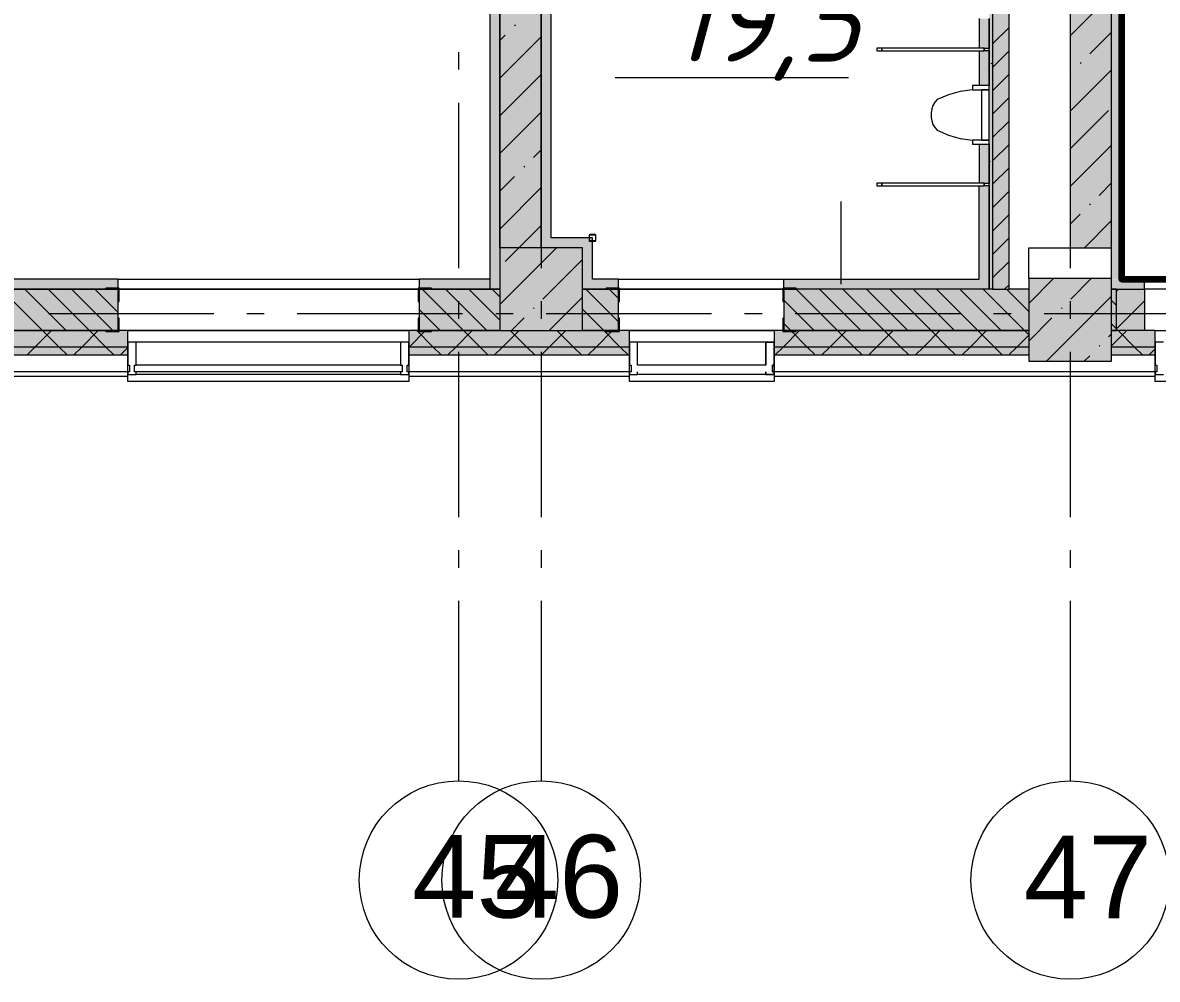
# Model space of a CAD drawing. Header units: millimetres. Extents: x -537608 to 253996, y -217170 to 186033.
# Drawn here: x -254162 to -247299, y 144598 to 150382 of the extents above; entities that cross this region are included whole.
import ezdxf

# ---------------------------------------------------------------- set-up
doc = ezdxf.new("R2010")
doc.units = ezdxf.units.MM
doc.layers.add('16) Лак 1.6м', color=160, linetype='Continuous', lineweight=90)
doc.layers.add('PDF _Геометрия', color=7, linetype='Continuous')
doc.layers.add('PDF _Текст', color=7, linetype='Continuous')
doc.layers.add('PDF _Сплошная заливка', color=7, linetype='Continuous', true_color=0xffffff)
doc.styles.add('PDF ArialMT', font='arial.ttf')
doc.styles.add('PDF ISOCPEUR Italic', font='isocpeui.ttf')

msp = doc.modelspace()

# ---------------------------------------------------------------- hatches: boundary and pattern name
at = {"layer": 'PDF _Сплошная заливка', "transparency": 33554559}
h = msp.add_hatch(color=256, dxfattribs=at)
h.paths.add_polyline_path([(-248316.191, 148771.257), (-248296.19, 148771.257), (-248296.19, 151253.903), (-248316.191, 151253.903), (-248316.191, 149213.056)], flags=0)
h.paths.add_polyline_path([(-248316.191, 151269.9016), (-248296.19, 151269.9016), (-248296.19, 152163.9005), (-248316.191, 152163.9005), (-248316.191, 151336.9037)], flags=0)
h.paths.add_polyline_path([(-248316.191, 152179.9013), (-248296.19, 152179.9013), (-248296.19, 153079.9005), (-248316.191, 153079.9005), (-248316.191, 152398.8265)], flags=0)
h.paths.add_polyline_path([(-248296.19, 153179.9008), (-248296.19, 156271.2536), (-248316.191, 156271.2536), (-248316.191, 153179.9008), (-248302.5757, 153179.9008)], flags=0)
for points in [[(-248296.19, 148771.257), (-248196.1896, 148771.257), (-248196.1896, 156271.2536), (-248296.19, 156271.2536), (-248296.19, 149213.056)], [(-251266.3315, 149021.2558), (-251026.191, 149021.2558), (-251026.191, 156021.2547), (-251276.1877, 156021.2547), (-251276.1877, 149021.2558)]]:
    msp.add_hatch(color=256, dxfattribs=at).paths.add_polyline_path(points)
at = {"layer": 'PDF _Сплошная заливка', "true_color": 0x56bc34, "transparency": 33554559}
msp.add_hatch(color=85, dxfattribs=at).paths.add_polyline_path([(-247576.1907, 148831.2555), (-247516.1879, 148834.9026), (-247516.1879, 156271.2536), (-247576.1907, 156271.2536), (-247576.1907, 148834.9026)])
at = {"layer": 'PDF _Сплошная заливка', "true_color": 0xfca910, "transparency": 33554559}
msp.add_hatch(color=40, dxfattribs=at).paths.add_polyline_path([(-251336.1905, 148771.257), (-251276.1877, 148771.257), (-251276.1877, 155901.2535), (-251336.1905, 155901.2535), (-251336.1905, 148831.2555)])
at = {"layer": 'PDF _Сплошная заливка', "true_color": 0x2254ff, "transparency": 33554559}
for points in [[(-251026.191, 149081.2565), (-250966.1882, 149081.2565), (-250966.1882, 155111.2551), (-251026.191, 155111.2551), (-251026.191, 149213.056)], [(-250776.1901, 149021.2558), (-250776.1901, 149081.2565), (-251026.191, 149081.2565), (-251026.191, 149021.2558), (-250807.184, 149021.2558)], [(-250776.1901, 148831.2555), (-250716.1873, 148831.2555), (-250716.1873, 149081.2565), (-250776.1901, 149081.2565), (-250776.1901, 149021.2558)]]:
    msp.add_hatch(color=160, dxfattribs=at).paths.add_polyline_path(points)
h = msp.add_hatch(color=160, dxfattribs=at)
h.paths.add_polyline_path([(-248316.191, 148771.257), (-248316.191, 149397.9021), (-248376.1895, 149395.902), (-248376.1895, 148771.257)], flags=0)
h.paths.add_polyline_path([(-248316.191, 149409.9027), (-248316.191, 149647.1022), (-248376.1895, 149647.1022), (-248376.1895, 149411.9027), (-248346.1902, 149409.9027)], flags=0)
h.paths.add_polyline_path([(-248347.1634, 150003.2179), (-248316.191, 150003.2179), (-248316.191, 150213.9016), (-248376.1895, 150211.9015), (-248376.1895, 150003.2179)], flags=0)
h.paths.add_polyline_path([(-248341.6475, 150225.9022), (-248316.191, 150225.9022), (-248316.191, 150407.1034), (-248376.1895, 150407.1034), (-248376.1895, 150227.9023), (-248346.1902, 150225.9022)], flags=0)
h.paths.add_polyline_path([(-248376.1895, 150763.2169), (-248316.191, 150763.2169), (-248316.191, 153179.9008), (-248376.1895, 153179.9008), (-248376.1895, 151336.9037)], flags=0)
at = {"layer": 'PDF _Сплошная заливка', "true_color": 0xff7d7d, "transparency": 33554559}
h = msp.add_hatch(color=11, dxfattribs=at)
h.paths.add_polyline_path([(-251336.1905, 148771.257), (-251336.1905, 148831.2555), (-251764.7402, 148831.2555), (-251764.7402, 148771.257), (-251642.052, 148771.257)], flags=0)
h.paths.add_polyline_path([(-254146.6604, 148771.257), (-253584.7395, 148771.257), (-253584.7395, 148831.2555), (-254764.7431, 148831.2555), (-254764.7431, 148771.257)], flags=0)
h.paths.add_polyline_path([(-256584.7424, 148771.257), (-256584.7424, 148831.2555), (-256776.1874, 148831.2555), (-256776.1874, 148771.257), (-256651.2687, 148771.257)], flags=0)
at = {"layer": 'PDF _Сплошная заливка', "true_color": 0x2254ff, "transparency": 33554559}
h = msp.add_hatch(color=160, dxfattribs=at)
h.paths.add_polyline_path([(-248376.1895, 148771.257), (-248376.1895, 148831.2555), (-249557.739, 148831.2555), (-249557.739, 148771.257), (-249137.4437, 148771.257)], flags=0)
h.paths.add_polyline_path([(-250776.1901, 148771.257), (-250557.7385, 148771.257), (-250557.7385, 148831.2555), (-250776.1901, 148831.2555)], flags=0)
at = {"layer": 'PDF _Сплошная заливка', "true_color": 0x56bc34, "transparency": 33554559}
h = msp.add_hatch(color=85, dxfattribs=at)
h.paths.add_polyline_path([(-240136.1905, 148771.257), (-240136.1905, 148831.2555), (-246376.1904, 148831.2555), (-246376.1904, 148771.257), (-240788.7529, 148771.257)], flags=0)
h.paths.add_polyline_path([(-247546.1914, 148771.257), (-247376.1899, 148771.257), (-247376.1899, 148831.2555), (-247576.1907, 148831.2555), (-247576.1907, 148771.257)], flags=0)
at = {"layer": 'PDF _Сплошная заливка', "transparency": 33554559}
h = msp.add_hatch(color=256, dxfattribs=at)
h.paths.add_polyline_path([(-248076.1883, 148521.2561), (-248076.1883, 148771.257), (-249557.739, 148771.257), (-249557.739, 148521.2561), (-248302.5757, 148521.2561)], flags=0)
h.paths.add_polyline_path([(-247546.1914, 148521.2561), (-247546.1914, 148771.257), (-247576.1907, 148771.257), (-247576.1907, 148521.2561)], flags=0)
h.paths.add_polyline_path([(-251642.052, 148521.2561), (-251276.1877, 148521.2561), (-251276.1877, 148771.257), (-251764.7402, 148771.257), (-251764.7402, 148521.2561)], flags=0)
h.paths.add_polyline_path([(-250776.1901, 148521.2561), (-250557.7385, 148521.2561), (-250557.7385, 148771.257), (-250776.1901, 148771.257)], flags=0)
h.paths.add_polyline_path([(-254146.6604, 148521.2561), (-253584.7395, 148521.2561), (-253584.7395, 148771.257), (-254764.7431, 148771.257), (-254764.7431, 148521.2561)], flags=0)
h.paths.add_polyline_path([(-256584.7424, 148521.2561), (-256584.7424, 148771.257), (-256776.1874, 148771.257), (-256776.1874, 148521.2561), (-256651.2687, 148521.2561)], flags=0)
h.paths.add_polyline_path([(-257276.1893, 148521.2561), (-257276.1893, 148771.257), (-257764.7418, 148771.257), (-257764.7418, 148521.2561), (-257486.1367, 148521.2561)], flags=0)
h.paths.add_polyline_path([(-259776.186, 148521.2561), (-259584.7411, 148521.2561), (-259584.7411, 148771.257), (-259776.186, 148771.257)], flags=0)
h.paths.add_polyline_path([(-260764.7404, 148521.2561), (-260276.1879, 148521.2561), (-260276.1879, 148771.257), (-260764.7404, 148771.257)], flags=0)
h.paths.add_polyline_path([(-262584.7397, 148521.2561), (-262584.7397, 148771.257), (-263764.739, 148771.257), (-263764.739, 148521.2561), (-263330.2213, 148521.2561)], flags=0)
h.paths.add_polyline_path([(-266764.7377, 148521.2561), (-266276.1851, 148521.2561), (-266276.1851, 148771.257), (-266764.7377, 148771.257)], flags=0)
h.paths.add_polyline_path([(-265584.7383, 148521.2561), (-265584.7383, 148771.257), (-265776.1875, 148771.257), (-265776.1875, 148521.2561)], flags=0)
h.paths.add_polyline_path([(-268584.7369, 148521.2561), (-268584.7369, 148771.257), (-268776.1862, 148771.257), (-268776.1862, 148521.2561)], flags=0)
h.paths.add_polyline_path([(-269326.184, 148521.2561), (-269276.1838, 148521.2561), (-269276.1838, 148771.257), (-269326.184, 148771.257)], flags=0)
h.paths.add_polyline_path([(-269826.1859, 148521.2561), (-269826.1859, 148771.257), (-270064.7374, 148771.257), (-270064.7374, 148521.2561), (-270009.1741, 148521.2561)], flags=0)
h.paths.add_polyline_path([(-272513.7824, 148521.2561), (-271884.7367, 148521.2561), (-271884.7367, 148771.257), (-273064.7361, 148771.257), (-273064.7361, 148521.2561)], flags=0)
h.paths.add_polyline_path([(-274884.7353, 148521.2561), (-274884.7353, 148771.257), (-275326.1855, 148771.257), (-275326.1855, 148521.2561), (-275018.3907, 148521.2561)], flags=0)
h.paths.add_polyline_path([(-275826.1832, 148521.2561), (-275826.1832, 148771.257), (-276064.739, 148771.257), (-276064.739, 148521.2561), (-275853.2587, 148521.2561)], flags=0)
h.paths.add_polyline_path([(-277884.7383, 148521.2561), (-277884.7383, 148771.257), (-278326.1798, 148771.257), (-278326.1798, 148521.2561)], flags=0)
h.paths.add_polyline_path([(-280884.7326, 148521.2561), (-280884.7326, 148771.257), (-282064.732, 148771.257), (-282064.732, 148521.2561), (-281697.3434, 148521.2561)], flags=0)
h.paths.add_polyline_path([(-279064.7376, 148521.2561), (-278826.1818, 148521.2561), (-278826.1818, 148771.257), (-279064.7376, 148771.257)], flags=0)
h.paths.add_polyline_path([(-283884.7355, 148521.2561), (-283884.7355, 148771.257), (-284326.1857, 148771.257), (-284326.1857, 148521.2561), (-284201.9517, 148521.2561)], flags=0)
h.paths.add_polyline_path([(-285036.824, 148521.2561), (-284826.179, 148521.2561), (-284826.179, 148771.257), (-285064.7349, 148771.257), (-285064.7349, 148521.2561)], flags=0)
h.paths.add_polyline_path([(-286884.7385, 148521.2561), (-286884.7385, 148771.257), (-287326.18, 148771.257), (-287326.18, 148521.2561)], flags=0)
h.paths.add_polyline_path([(-288064.7378, 148521.2561), (-287826.1819, 148521.2561), (-287826.1819, 148771.257), (-288064.7378, 148771.257)], flags=0)
h.paths.add_polyline_path([(-290880.9044, 148521.2561), (-289884.7328, 148521.2561), (-289884.7328, 148771.257), (-291064.7321, 148771.257), (-291064.7321, 148521.2561)], flags=0)
h.paths.add_polyline_path([(-293326.1773, 148521.2561), (-292884.7357, 148521.2561), (-292884.7357, 148771.257), (-293326.1773, 148771.257)], flags=0)
h.paths.add_polyline_path([(-293826.1792, 148521.2561), (-293826.1792, 148771.257), (-294064.7351, 148771.257), (-294064.7351, 148521.2561)], flags=0)
h.paths.add_polyline_path([(-296826.1821, 148521.2561), (-296826.1821, 148771.257), (-297063.6787, 148771.257), (-297063.6787, 148521.2561)], flags=0)
h.paths.add_polyline_path([(-295884.7301, 148521.2561), (-295884.7301, 148771.257), (-296326.1802, 148771.257), (-296326.1802, 148521.2561), (-295890.121, 148521.2561)], flags=0)
h.paths.add_polyline_path([(-298063.6826, 148521.2561), (-298063.6826, 148771.257), (-300976.1809, 148771.257), (-300976.1809, 148521.2561), (-298394.7294, 148521.2561)], flags=0)
h = msp.add_hatch(color=256, dxfattribs=at)
h.paths.add_polyline_path([(-240076.192, 148521.2561), (-240076.192, 148771.257), (-246376.1904, 148771.257), (-246376.1904, 148521.2561), (-240788.7529, 148521.2561)], flags=0)
h.paths.add_polyline_path([(-247376.1899, 148521.2561), (-247376.1899, 148771.257), (-247546.1914, 148771.257), (-247546.1914, 148521.2561), (-247467.7076, 148521.2561)], flags=0)
h = msp.add_hatch(color=256, dxfattribs=at)
h.paths.add_polyline_path([(-245797.9674, 148421.2557), (-240126.19, 148421.2557), (-240126.19, 148521.2561), (-246436.1889, 148521.2561), (-246436.1889, 148421.2557)], flags=0)
h.paths.add_polyline_path([(-247576.1907, 148421.2557), (-247311.1879, 148421.2557), (-247311.1879, 148521.2561), (-247576.1907, 148521.2561), (-247576.1907, 148509.7679)], flags=0)
h.paths.add_polyline_path([(-250492.7409, 148421.2557), (-250492.7409, 148521.2561), (-251826.1898, 148521.2561), (-251826.1898, 148421.2557), (-250807.184, 148421.2557)], flags=0)
h.paths.add_polyline_path([(-248076.1883, 148421.2557), (-248076.1883, 148521.2561), (-249617.7375, 148521.2561), (-249617.7375, 148421.2557), (-248302.5757, 148421.2557)], flags=0)
h.paths.add_polyline_path([(-253526.1878, 148421.2557), (-253526.1878, 148521.2561), (-254826.1885, 148521.2561), (-254826.1885, 148421.2557), (-254146.6604, 148421.2557)], flags=0)
h.paths.add_polyline_path([(-256651.2687, 148421.2557), (-256526.1864, 148421.2557), (-256526.1864, 148521.2561), (-257826.1871, 148521.2561), (-257826.1871, 148421.2557), (-257486.1367, 148421.2557)], flags=0)
h.paths.add_polyline_path([(-260825.613, 148421.2557), (-259526.1893, 148421.2557), (-259526.1893, 148521.2561), (-260826.1857, 148521.2561), (-260826.1857, 148421.2557)], flags=0)
h.paths.add_polyline_path([(-262526.188, 148421.2557), (-262526.188, 148521.2561), (-263826.1887, 148521.2561), (-263826.1887, 148421.2557), (-263330.2213, 148421.2557)], flags=0)
h.paths.add_polyline_path([(-266669.6977, 148421.2557), (-265526.1866, 148421.2557), (-265526.1866, 148521.2561), (-266826.1873, 148521.2561), (-266826.1873, 148421.2557)], flags=0)
h.paths.add_polyline_path([(-269174.306, 148421.2557), (-268526.1852, 148421.2557), (-268526.1852, 148521.2561), (-270126.187, 148521.2561), (-270126.187, 148421.2557), (-270009.1741, 148421.2557)], flags=0)
h.paths.add_polyline_path([(-271826.185, 148421.2557), (-271826.185, 148521.2561), (-273126.1857, 148521.2561), (-273126.1857, 148421.2557), (-272513.7824, 148421.2557)], flags=0)
h.paths.add_polyline_path([(-274826.1836, 148421.2557), (-274826.1836, 148521.2561), (-276126.1843, 148521.2561), (-276126.1843, 148421.2557), (-275018.3907, 148421.2557)], flags=0)
h.paths.add_polyline_path([(-277826.1866, 148421.2557), (-277826.1866, 148521.2561), (-279126.1829, 148521.2561), (-279126.1829, 148421.2557), (-278357.8713, 148421.2557)], flags=0)
h.paths.add_polyline_path([(-283826.1838, 148421.2557), (-283826.1838, 148521.2561), (-285126.1802, 148521.2561), (-285126.1802, 148421.2557), (-284201.9517, 148421.2557)], flags=0)
h.paths.add_polyline_path([(-280826.1809, 148421.2557), (-280826.1809, 148521.2561), (-282126.1859, 148521.2561), (-282126.1859, 148421.2557), (-280862.4796, 148421.2557)], flags=0)
h.paths.add_polyline_path([(-288126.1831, 148421.2557), (-286826.1781, 148421.2557), (-286826.1781, 148521.2561), (-288126.1831, 148521.2561), (-288126.1831, 148505.1089)], flags=0)
h.paths.add_polyline_path([(-290046.0407, 148421.2557), (-289826.1811, 148421.2557), (-289826.1811, 148521.2561), (-291126.1775, 148521.2561), (-291126.1775, 148421.2557), (-290880.9044, 148421.2557)], flags=0)
h.paths.add_polyline_path([(-292826.184, 148421.2557), (-292826.184, 148521.2561), (-294126.1804, 148521.2561), (-294126.1804, 148421.2557), (-293385.5127, 148421.2557)], flags=0)
h.paths.add_polyline_path([(-295890.121, 148421.2557), (-295826.1783, 148421.2557), (-295826.1783, 148521.2561), (-297126.1833, 148521.2561), (-297126.1833, 148421.2557), (-296724.9933, 148421.2557)], flags=0)
h.paths.add_polyline_path([(-298001.1781, 148421.2557), (-298001.1781, 148521.2561), (-307838.1777, 148521.2561), (-307838.1777, 148421.2557), (-298394.7294, 148421.2557)], flags=0)
h.paths.add_polyline_path([(-309248.0263, 148421.2557), (-308713.1811, 148421.2557), (-308713.1811, 148521.2561), (-316976.1736, 148521.2561), (-316976.1736, 148421.2557), (-310082.8987, 148421.2557)], flags=0)
h = msp.add_hatch(color=256, dxfattribs=at)
h.paths.add_polyline_path([(-240371.3189, 148371.2555), (-240176.1902, 148371.2555), (-240176.1902, 148421.2557), (-246436.1889, 148421.2557), (-246436.1889, 148371.2555), (-240788.7529, 148371.2555)], flags=0)
h.paths.add_polyline_path([(-247311.1879, 148371.2555), (-247311.1879, 148421.2557), (-247576.1907, 148421.2557), (-247576.1907, 148371.2555), (-247467.7076, 148371.2555)], flags=0)
h.paths.add_polyline_path([(-248076.1883, 148371.2555), (-248076.1883, 148421.2557), (-249617.7375, 148421.2557), (-249617.7375, 148371.2555), (-248302.5757, 148371.2555)], flags=0)
h.paths.add_polyline_path([(-250492.7409, 148371.2555), (-250492.7409, 148421.2557), (-251826.1898, 148421.2557), (-251826.1898, 148371.2555), (-250807.184, 148371.2555)], flags=0)
h.paths.add_polyline_path([(-254146.6604, 148371.2555), (-253526.1878, 148371.2555), (-253526.1878, 148421.2557), (-254826.1885, 148421.2557), (-254826.1885, 148371.2555)], flags=0)
h.paths.add_polyline_path([(-256651.2687, 148371.2555), (-256526.1864, 148371.2555), (-256526.1864, 148421.2557), (-257826.1871, 148421.2557), (-257826.1871, 148371.2555), (-257486.1367, 148371.2555)], flags=0)
h.paths.add_polyline_path([(-260825.613, 148371.2555), (-259526.1893, 148371.2555), (-259526.1893, 148421.2557), (-260826.1857, 148421.2557), (-260826.1857, 148371.2555)], flags=0)
h.paths.add_polyline_path([(-262526.188, 148371.2555), (-262526.188, 148421.2557), (-263826.1887, 148421.2557), (-263826.1887, 148371.2555), (-263330.2213, 148371.2555)], flags=0)
h.paths.add_polyline_path([(-265834.8297, 148371.2555), (-265526.1866, 148371.2555), (-265526.1866, 148421.2557), (-266826.1873, 148421.2557), (-266826.1873, 148371.2555), (-266669.6977, 148371.2555)], flags=0)
h.paths.add_polyline_path([(-268526.1852, 148371.2555), (-268526.1852, 148421.2557), (-270126.187, 148421.2557), (-270126.187, 148371.2555), (-269174.306, 148371.2555)], flags=0)
h.paths.add_polyline_path([(-271826.185, 148371.2555), (-271826.185, 148421.2557), (-273126.1857, 148421.2557), (-273126.1857, 148371.2555), (-272513.7824, 148371.2555)], flags=0)
h.paths.add_polyline_path([(-274826.1836, 148371.2555), (-274826.1836, 148421.2557), (-276126.1843, 148421.2557), (-276126.1843, 148371.2555), (-275018.3907, 148371.2555)], flags=0)
h.paths.add_polyline_path([(-280862.4796, 148371.2555), (-280826.1809, 148371.2555), (-280826.1809, 148421.2557), (-282126.1859, 148421.2557), (-282126.1859, 148371.2555), (-281697.3434, 148371.2555)], flags=0)
h.paths.add_polyline_path([(-278357.8713, 148371.2555), (-277826.1866, 148371.2555), (-277826.1866, 148421.2557), (-279126.1829, 148421.2557), (-279126.1829, 148371.2555)], flags=0)
h.paths.add_polyline_path([(-284201.9517, 148371.2555), (-283826.1838, 148371.2555), (-283826.1838, 148421.2557), (-285126.1802, 148421.2557), (-285126.1802, 148371.2555), (-285036.824, 148371.2555)], flags=0)
h.paths.add_polyline_path([(-286826.1781, 148371.2555), (-286826.1781, 148421.2557), (-288126.1831, 148421.2557), (-288126.1831, 148371.2555), (-287541.4324, 148371.2555)], flags=0)
h.paths.add_polyline_path([(-290880.9044, 148371.2555), (-289826.1811, 148371.2555), (-289826.1811, 148421.2557), (-291126.1775, 148421.2557), (-291126.1775, 148371.2555)], flags=0)
h.paths.add_polyline_path([(-294126.1804, 148371.2555), (-292826.184, 148371.2555), (-292826.184, 148421.2557), (-294126.1804, 148421.2557)], flags=0)
h.paths.add_polyline_path([(-295826.1783, 148371.2555), (-295826.1783, 148421.2557), (-297126.1833, 148421.2557), (-297126.1833, 148371.2555), (-295890.121, 148371.2555)], flags=0)
h.paths.add_polyline_path([(-298394.7294, 148371.2555), (-298001.1781, 148371.2555), (-298001.1781, 148421.2557), (-307838.1777, 148421.2557), (-307838.1777, 148371.2555), (-300064.4654, 148371.2555)], flags=0)
h.paths.add_polyline_path([(-308713.1811, 148371.2555), (-308713.1811, 148421.2557), (-317076.174, 148421.2557), (-317076.174, 148371.2555), (-309248.0263, 148371.2555)], flags=0)

# ---------------------------------------------------------------- linework, layer by layer
at = {"layer": '16) Лак 1.6м'}
msp.add_lwpolyline([(-247376.1899, 156211.2551), (-247516.1879, 156211.2551), (-247516.1879, 148831.2555), (-240136.1905, 148831.2555), (-240136.1905, 150441.2557)], dxfattribs=at)
at = {"layer": 'PDF _Геометрия', "lineweight": 9}
for p, q in [((-248196.1896, 148771.257), (-248196.1896, 156271.2536)), ((-247826.1916, 156271.2536), (-247826.1916, 149021.2558)), ((-247576.1907, 149021.2558), (-247576.1907, 156271.2536)), ((-247576.1907, 149021.2558), (-247576.1907, 156271.2536)), ((-247516.1879, 148831.2555), (-247516.1879, 156211.2551)), ((-251276.1877, 155901.2535), (-251276.1877, 149021.2558)), ((-251276.1877, 149021.2558), (-251276.1877, 155901.2535)), ((-251336.1905, 155841.255), (-251336.1905, 148831.2555)), ((-251026.191, 149081.2565), (-251026.191, 155111.2551)), ((-251026.191, 155111.2551), (-251026.191, 149081.2565)), ((-250966.1882, 149081.2565), (-250966.1882, 155051.2545)), ((-248296.19, 151253.903), (-248296.19, 148771.257)), ((-247826.1916, 150303.88), (-247576.1907, 150553.8789)), ((-248376.1895, 150407.1034), (-248376.1895, 150227.9023)), ((-248316.191, 150407.1034), (-248316.191, 150225.9022)), ((-248316.191, 150225.9022), (-248316.191, 150407.1034)), ((-251276.1877, 150275.3577), (-251243.7298, 150307.8156)), ((-251186.7067, 150364.8409), (-251181.9659, 150369.5817)), ((-248296.19, 150253.5612), (-248196.1896, 150353.5616)), ((-247708.2055, 150193.7673), (-247576.1907, 150325.782)), ((-251276.1877, 150047.2587), (-251026.191, 150297.2597)), ((-248376.1895, 150211.9015), (-248376.1895, 150003.2179)), ((-248316.191, 150213.9016), (-248316.191, 150003.2179)), ((-248316.191, 150003.2179), (-248316.191, 150213.9016)), ((-248296.19, 150112.1401), (-248196.1896, 150212.1406)), ((-247765.2287, 150136.7419), (-247760.4878, 150141.4827)), ((-251276.1877, 149819.1598), (-251026.191, 150069.1608)), ((-248296.19, 149970.7191), (-248196.1896, 150070.7194)), ((-247826.1916, 149847.6821), (-247576.1907, 150097.6831)), ((-247826.1916, 150075.781), (-247822.2517, 150079.7166)), ((-248296.19, 149829.298), (-248196.1896, 149929.2984)), ((-251276.1877, 149591.0629), (-251026.191, 149841.0618)), ((-247826.1916, 149619.5853), (-247594.155, 149851.6198)), ((-248296.19, 149687.877), (-248196.1896, 149787.8773)), ((-248376.1895, 149647.1022), (-248376.1895, 149411.9027)), ((-248316.191, 149647.1022), (-248316.191, 149409.9027)), ((-248316.191, 149409.9027), (-248316.191, 149647.1022)), ((-248296.19, 149546.4559), (-248196.1896, 149646.4541)), ((-247826.1916, 149391.4863), (-247576.1907, 149641.4851)), ((-251072.6561, 149566.4956), (-251026.191, 149612.9628)), ((-251129.6792, 149509.4703), (-251124.9384, 149514.2133)), ((-248296.19, 149405.0348), (-248196.1896, 149505.0331)), ((-251276.1877, 149362.964), (-251186.7067, 149452.4472)), ((-247651.178, 149338.3966), (-247576.1907, 149413.3883)), ((-251276.1877, 149134.865), (-251026.191, 149384.866)), ((-248376.1895, 148831.2555), (-248376.1895, 149395.902)), ((-248316.191, 148771.257), (-248316.191, 149397.9021)), ((-248316.191, 149397.9021), (-248316.191, 148771.257)), ((-248296.19, 149263.6117), (-248196.1896, 149363.612)), ((-249211.2081, 148801.2563), (-249211.2081, 149301.2561)), ((-247708.2055, 149281.3735), (-247703.4647, 149286.1143)), ((-248296.19, 149122.1906), (-248196.1896, 149222.191)), ((-247826.1916, 149163.3873), (-247765.2287, 149224.3483)), ((-251161.698, 149021.2558), (-251026.191, 149156.767)), ((-247740.2242, 149021.2558), (-247576.1907, 149185.2894)), ((-251026.191, 149021.2558), (-251026.191, 149081.2565)), ((-250776.1901, 149081.2565), (-250966.1882, 149081.2565)), ((-250716.1873, 149081.2565), (-250776.1901, 149081.2565)), ((-250735.2409, 149099.5738), (-250736.4121, 149096.7448)), ((-250736.4121, 149096.7448), (-250736.4121, 149064.7454)), ((-250732.412, 149100.745), (-250735.2409, 149099.5738)), ((-250734.4142, 149096.7448), (-250733.8286, 149098.1593)), ((-250734.4142, 149064.7454), (-250734.4142, 149096.7448)), ((-250733.8286, 149098.1593), (-250732.412, 149098.7449)), ((-250700.4147, 149100.745), (-250732.412, 149100.745)), ((-250732.412, 149098.7449), (-250700.4147, 149098.7449)), ((-250716.1873, 148831.2555), (-250716.1873, 149081.2565)), ((-250697.5857, 149099.5738), (-250700.4147, 149100.745)), ((-250700.4147, 149098.7449), (-250698.9981, 149098.1593)), ((-250698.9981, 149098.1593), (-250698.4125, 149096.7448)), ((-250698.4125, 149096.7448), (-250698.4125, 149064.7454)), ((-250696.4146, 149096.7448), (-250697.5857, 149099.5738)), ((-250696.4146, 149064.7454), (-250696.4146, 149096.7448)), ((-248296.19, 148980.7695), (-248196.1896, 149080.7699)), ((-251276.1877, 148678.6692), (-250933.6011, 149021.2558)), ((-250776.1901, 149021.2558), (-251276.1877, 149021.2558)), ((-251276.1877, 149021.2558), (-251276.1877, 148521.2561)), ((-251243.7298, 148939.2261), (-251161.698, 149021.2558)), ((-250776.1901, 148521.2561), (-250776.1901, 149021.2558)), ((-250736.4121, 149064.7454), (-250735.2409, 149061.9165)), ((-250735.2409, 149061.9165), (-250732.412, 149060.7453)), ((-250733.8286, 149063.331), (-250734.4142, 149064.7454)), ((-250732.412, 149062.7454), (-250733.8286, 149063.331)), ((-250700.4147, 149062.7454), (-250732.412, 149062.7454)), ((-250732.412, 149060.7453), (-250700.4147, 149060.7453)), ((-250698.9981, 149063.331), (-250700.4147, 149062.7454)), ((-250700.4147, 149060.7453), (-250697.5857, 149061.9165)), ((-250698.4125, 149064.7454), (-250698.9981, 149063.331)), ((-250697.5857, 149061.9165), (-250696.4146, 149064.7454)), ((-247826.1916, 149021.2558), (-247576.1907, 149021.2558)), ((-247576.1907, 148834.9026), (-247576.1907, 149021.2558)), ((-251015.633, 148711.1272), (-250776.1901, 148950.57)), ((-248296.19, 148839.3485), (-248196.1896, 148939.3489)), ((-253584.7395, 148831.2555), (-254764.7431, 148831.2555)), ((-253584.7395, 148771.257), (-253584.7395, 148831.2555)), ((-253584.7395, 148831.2555), (-251764.7402, 148831.2555)), ((-251336.1905, 148831.2555), (-251764.7402, 148831.2555)), ((-251764.7402, 148831.2555), (-251764.7402, 148771.257)), ((-251336.1905, 148831.2555), (-251336.1905, 148771.257)), ((-250557.7385, 148831.2555), (-250716.1873, 148831.2555)), ((-250557.7385, 148771.257), (-250557.7385, 148831.2555)), ((-250557.7385, 148831.2555), (-249557.739, 148831.2555)), ((-249557.739, 148771.257), (-249557.739, 148831.2555)), ((-249557.739, 148831.2555), (-248376.1895, 148831.2555)), ((-248222.8604, 148771.257), (-248196.1896, 148797.9278)), ((-248076.1883, 148685.2896), (-247926.5753, 148834.9026)), ((-247576.1907, 148834.9026), (-248076.1883, 148834.9026)), ((-248076.1883, 148834.9026), (-248076.1883, 148334.9029)), ((-247822.2517, 148711.1272), (-247698.4785, 148834.9026)), ((-247576.1907, 148334.9029), (-247576.1907, 148834.9026)), ((-247376.1899, 148831.2555), (-247516.1879, 148831.2555)), ((-247376.1899, 148771.257), (-247376.1899, 148831.2555)), ((-247376.1899, 148831.2555), (-246376.1904, 148831.2555)), ((-253584.7395, 148771.257), (-254764.7431, 148771.257)), ((-254764.7431, 148771.257), (-253584.7395, 148771.257)), ((-254041.7168, 148521.2561), (-254291.7177, 148771.257)), ((-253900.2979, 148521.2561), (-254150.2988, 148771.257)), ((-253758.8747, 148521.2561), (-254008.8756, 148771.257)), ((-253617.4558, 148521.2561), (-253867.4524, 148771.257)), ((-253584.7395, 148629.9652), (-253726.0335, 148771.257)), ((-253584.7395, 148521.2561), (-253584.7395, 148771.257)), ((-253578.7414, 148771.257), (-251770.7426, 148771.257)), ((-251770.7426, 148771.257), (-253578.7414, 148771.257)), ((-251336.1905, 148771.257), (-251764.7402, 148771.257)), ((-251764.7402, 148771.257), (-251764.7402, 148521.2561)), ((-251764.7402, 148771.257), (-251336.1905, 148771.257)), ((-251496.1334, 148521.2561), (-251746.1344, 148771.257)), ((-251354.7145, 148521.2561), (-251604.7112, 148771.257)), ((-251276.1877, 148584.1546), (-251463.2923, 148771.257)), ((-251336.1905, 148771.257), (-251276.1877, 148771.257)), ((-251276.1877, 148771.257), (-251336.1905, 148771.257)), ((-251276.1877, 148725.5757), (-251321.8691, 148771.257)), ((-250557.7385, 148771.257), (-250776.1901, 148771.257)), ((-250776.1901, 148771.257), (-250557.7385, 148771.257)), ((-250557.7385, 148572.8107), (-250756.1849, 148771.257)), ((-250557.7385, 148714.2318), (-250614.7616, 148771.257)), ((-250557.7385, 148521.2561), (-250557.7385, 148771.257)), ((-250551.7404, 148771.257), (-249563.7414, 148771.257)), ((-249563.7414, 148771.257), (-250551.7404, 148771.257)), ((-248376.1895, 148771.257), (-249557.739, 148771.257)), ((-248376.1895, 148771.257), (-249557.739, 148771.257)), ((-249557.739, 148771.257), (-249557.739, 148521.2561)), ((-249233.3922, 148521.2561), (-249483.3932, 148771.257)), ((-249091.9733, 148521.2561), (-249341.97, 148771.257)), ((-248950.5501, 148521.2561), (-249200.551, 148771.257)), ((-248809.1312, 148521.2561), (-249059.1279, 148771.257)), ((-248667.708, 148521.2561), (-248917.7089, 148771.257)), ((-248526.2848, 148521.2561), (-248776.2857, 148771.257)), ((-248384.8659, 148521.2561), (-248634.8668, 148771.257)), ((-248243.4427, 148521.2561), (-248493.4436, 148771.257)), ((-248316.191, 148771.257), (-248376.1895, 148771.257)), ((-248316.191, 148771.257), (-248376.1895, 148771.257)), ((-248102.0237, 148521.2561), (-248352.0204, 148771.257)), ((-248296.19, 148771.257), (-248316.191, 148771.257)), ((-248296.19, 148771.257), (-248196.1896, 148771.257)), ((-248076.1883, 148636.8438), (-248210.6015, 148771.257)), ((-248076.1883, 148771.257), (-248196.1896, 148771.257)), ((-247970.3793, 148334.9029), (-247576.1907, 148729.0914)), ((-247546.1914, 148771.257), (-247576.1907, 148771.257)), ((-247576.1907, 148771.257), (-247546.1914, 148771.257)), ((-247546.1914, 148759.0928), (-247534.0273, 148771.257)), ((-247546.1914, 148521.2561), (-247546.1914, 148771.257)), ((-247546.1914, 148771.257), (-247376.1899, 148771.257)), ((-247546.1914, 148521.2561), (-247546.1914, 148771.257)), ((-247546.1914, 148771.257), (-247376.1899, 148771.257)), ((-247376.1899, 148771.257), (-247376.1899, 148521.2561)), ((-251072.6561, 148654.1019), (-251067.9153, 148658.8427)), ((-250977.4051, 148521.2561), (-250776.1901, 148722.4711)), ((-249374.8154, 148521.2561), (-249557.739, 148704.1818)), ((-247879.2792, 148654.1019), (-247874.5384, 148658.8427)), ((-247546.1914, 148672.5312), (-247576.1907, 148702.5305)), ((-247546.1914, 148530.9939), (-247376.1899, 148700.9932)), ((-251637.5567, 148521.2561), (-251764.7402, 148648.4418)), ((-251205.5019, 148521.2561), (-251129.6792, 148597.0766)), ((-250647.6071, 148521.2561), (-250776.1901, 148649.839)), ((-248076.1883, 148457.1906), (-247936.3023, 148597.0766)), ((-253526.1878, 148521.2561), (-254826.1885, 148521.2561)), ((-254764.7431, 148521.2561), (-253584.7395, 148521.2561)), ((-254088.2938, 148421.2557), (-253988.2934, 148521.2561)), ((-253941.7164, 148421.2557), (-254041.7168, 148521.2561)), ((-253805.4517, 148421.2557), (-253705.4512, 148521.2561)), ((-253658.8743, 148421.2557), (-253758.8747, 148521.2561)), ((-253526.1878, 148421.2557), (-253526.1878, 148521.2561)), ((-253526.1878, 148521.2561), (-251826.1898, 148521.2561)), ((-251826.1898, 148521.2561), (-253526.1878, 148521.2561)), ((-251276.1877, 148521.2561), (-251826.1898, 148521.2561)), ((-251826.1898, 148521.2561), (-251826.1898, 148421.2557)), ((-251825.5526, 148421.2557), (-251725.5522, 148521.2561)), ((-251678.9752, 148421.2557), (-251778.9755, 148521.2561)), ((-251764.7402, 148521.2561), (-251276.1877, 148521.2561)), ((-251542.7061, 148421.2557), (-251442.7101, 148521.2561)), ((-251396.1331, 148421.2557), (-251496.1334, 148521.2561)), ((-251276.1877, 148521.2561), (-250776.1901, 148521.2561)), ((-251259.864, 148421.2557), (-251159.8637, 148521.2561)), ((-251113.2909, 148421.2557), (-251213.2913, 148521.2561)), ((-250977.0219, 148421.2557), (-250877.0215, 148521.2561)), ((-250830.4488, 148421.2557), (-250930.4492, 148521.2561)), ((-250492.7409, 148521.2561), (-250776.1901, 148521.2561)), ((-250776.1901, 148521.2561), (-250557.7385, 148521.2561)), ((-250694.1798, 148421.2557), (-250594.1794, 148521.2561)), ((-250547.6067, 148421.2557), (-250647.6071, 148521.2561)), ((-250492.7409, 148421.2557), (-250492.7409, 148521.2561)), ((-250492.7409, 148521.2561), (-249617.7375, 148521.2561)), ((-249617.7375, 148521.2561), (-250492.7409, 148521.2561)), ((-248076.1883, 148521.2561), (-249617.7375, 148521.2561)), ((-249617.7375, 148521.2561), (-249617.7375, 148421.2557)), ((-249562.8113, 148421.2557), (-249462.811, 148521.2561)), ((-249516.2343, 148521.2561), (-249557.739, 148562.7607)), ((-249557.739, 148521.2561), (-248076.1883, 148521.2561)), ((-249416.2339, 148421.2557), (-249516.2343, 148521.2561)), ((-249279.9649, 148421.2557), (-249179.9688, 148521.2561)), ((-249133.3918, 148421.2557), (-249233.3922, 148521.2561)), ((-248997.1228, 148421.2557), (-248897.1224, 148521.2561)), ((-248850.5497, 148421.2557), (-248950.5501, 148521.2561)), ((-248714.2807, 148421.2557), (-248614.2803, 148521.2561)), ((-248567.7076, 148421.2557), (-248667.708, 148521.2561)), ((-248431.4386, 148421.2557), (-248331.4381, 148521.2561)), ((-248284.8655, 148421.2557), (-248384.8659, 148521.2561)), ((-248076.1883, 148495.4227), (-248102.0237, 148521.2561)), ((-247546.1914, 148531.108), (-247576.1907, 148561.1093)), ((-247576.1907, 148427.9772), (-247482.9119, 148521.2561)), ((-247311.1879, 148521.2561), (-247576.1907, 148521.2561)), ((-247576.1907, 148521.2561), (-247546.1914, 148521.2561)), ((-247376.1899, 148521.2561), (-247546.1914, 148521.2561)), ((-247436.3391, 148421.2557), (-247536.3352, 148521.2561)), ((-247311.1879, 148421.2557), (-247311.1879, 148521.2561)), ((-248148.5965, 148421.2557), (-248076.1883, 148493.6638)), ((-247594.155, 148483.0282), (-247576.1907, 148500.9946)), ((-253526.1878, 148421.2557), (-254826.1885, 148421.2557)), ((-254138.2939, 148371.2555), (-254088.2938, 148421.2557)), ((-253891.7162, 148371.2555), (-253941.7164, 148421.2557)), ((-253855.4475, 148371.2555), (-253805.4517, 148421.2557)), ((-253608.8741, 148371.2555), (-253658.8743, 148421.2557)), ((-253572.6055, 148371.2555), (-253526.1878, 148417.6753)), ((-253476.1876, 148451.2571), (-253526.1878, 148451.2571)), ((-253526.1878, 148451.2571), (-253526.1878, 148311.257)), ((-253526.1878, 148371.2555), (-253526.1878, 148421.2557)), ((-253476.1876, 148311.257), (-253476.1876, 148451.2571)), ((-251876.19, 148451.2571), (-253476.1876, 148451.2571)), ((-251826.1898, 148451.2571), (-251876.19, 148451.2571)), ((-251876.19, 148451.2571), (-251876.19, 148311.257)), ((-251826.1898, 148311.257), (-251826.1898, 148451.2571)), ((-251826.1898, 148420.6184), (-251825.5526, 148421.2557)), ((-251826.1898, 148421.2557), (-251826.1898, 148371.2555)), ((-250492.7409, 148421.2557), (-251826.1898, 148421.2557)), ((-251628.975, 148371.2555), (-251678.9752, 148421.2557)), ((-251592.7064, 148371.2555), (-251542.7061, 148421.2557)), ((-251346.1328, 148371.2555), (-251396.1331, 148421.2557)), ((-251309.8642, 148371.2555), (-251259.864, 148421.2557)), ((-251063.2907, 148371.2555), (-251113.2909, 148421.2557)), ((-251027.0221, 148371.2555), (-250977.0219, 148421.2557)), ((-250780.4487, 148371.2555), (-250830.4488, 148421.2557)), ((-250744.18, 148371.2555), (-250694.1798, 148421.2557)), ((-250497.6065, 148371.2555), (-250547.6067, 148421.2557)), ((-250442.7407, 148451.2571), (-250492.7409, 148451.2571)), ((-250492.7409, 148451.2571), (-250492.7409, 148311.257)), ((-250492.7409, 148371.2555), (-250492.7409, 148421.2557)), ((-249667.7377, 148451.2571), (-250442.7407, 148451.2571)), ((-250442.7407, 148311.257), (-250442.7407, 148451.2571)), ((-249617.7375, 148451.2571), (-249667.7377, 148451.2571)), ((-249667.7377, 148451.2571), (-249667.7377, 148311.257)), ((-249667.7377, 148311.257), (-249667.7377, 148451.2571)), ((-249667.7377, 148451.2571), (-249617.7375, 148451.2571)), ((-249617.7375, 148311.257), (-249617.7375, 148451.2571)), ((-249617.7375, 148451.2571), (-249617.7375, 148311.257)), ((-248076.1883, 148421.2557), (-249617.7375, 148421.2557)), ((-249617.7375, 148421.2557), (-249617.7375, 148371.2555)), ((-249612.8115, 148371.2555), (-249562.8113, 148421.2557)), ((-249366.2337, 148371.2555), (-249416.2339, 148421.2557)), ((-249329.9651, 148371.2555), (-249279.9649, 148421.2557)), ((-249083.3916, 148371.2555), (-249133.3918, 148421.2557)), ((-249047.123, 148371.2555), (-248997.1228, 148421.2557)), ((-248800.5496, 148371.2555), (-248850.5497, 148421.2557)), ((-248764.2808, 148371.2555), (-248714.2807, 148421.2557)), ((-248517.7074, 148371.2555), (-248567.7076, 148421.2557)), ((-248481.4387, 148371.2555), (-248431.4386, 148421.2557)), ((-248234.8653, 148371.2555), (-248284.8655, 148421.2557)), ((-248198.5966, 148371.2555), (-248148.5965, 148421.2557)), ((-247651.178, 148426.0029), (-247646.4373, 148430.7459)), ((-247311.1879, 148421.2557), (-247576.1907, 148421.2557)), ((-247386.3389, 148371.2555), (-247436.3391, 148421.2557)), ((-247350.0703, 148371.2555), (-247311.1879, 148410.1357)), ((-247261.1877, 148451.2571), (-247311.1879, 148451.2571)), ((-247311.1879, 148451.2571), (-247311.1879, 148311.257)), ((-247311.1879, 148371.2555), (-247311.1879, 148421.2557)), ((-253526.1878, 148371.2555), (-254826.1885, 148371.2555)), ((-253526.1878, 148271.2572), (-253526.1878, 148371.2555)), ((-251826.1898, 148371.2555), (-251826.1898, 148271.2572)), ((-250492.7409, 148371.2555), (-251826.1898, 148371.2555)), ((-250492.7409, 148271.2572), (-250492.7409, 148371.2555)), ((-248076.1883, 148371.2555), (-249617.7375, 148371.2555)), ((-249617.7375, 148371.2555), (-249617.7375, 148271.2572)), ((-248076.1883, 148334.9029), (-247576.1907, 148334.9029)), ((-247742.2824, 148334.9029), (-247708.2055, 148368.9798)), ((-247311.1879, 148371.2555), (-247576.1907, 148371.2555)), ((-247311.1879, 148271.2572), (-247311.1879, 148371.2555)), ((-253526.1878, 148271.2572), (-254826.1885, 148271.2572)), ((-253526.1878, 148311.257), (-253516.1894, 148311.257)), ((-253526.1878, 148244.2571), (-253526.1878, 148271.2572)), ((-253516.1894, 148271.2572), (-253526.1878, 148271.2572)), ((-253526.1878, 148271.2572), (-253526.1878, 148254.2575)), ((-253526.1878, 148254.2575), (-253476.1876, 148254.2575)), ((-253516.1894, 148311.257), (-253516.1894, 148271.2572)), ((-253486.1902, 148271.2572), (-253486.1902, 148311.257)), ((-253486.1902, 148311.257), (-253476.1876, 148311.257)), ((-253476.1876, 148271.2572), (-253486.1902, 148271.2572)), ((-253476.1876, 148254.2575), (-253476.1876, 148271.2572)), ((-251876.19, 148271.2572), (-253476.1876, 148271.2572)), ((-251876.19, 148254.2575), (-253476.1876, 148254.2575)), ((-251876.19, 148311.257), (-251866.1874, 148311.257)), ((-251866.1874, 148271.2572), (-251876.19, 148271.2572)), ((-251876.19, 148271.2572), (-251876.19, 148254.2575)), ((-251876.19, 148254.2575), (-251826.1898, 148254.2575)), ((-251866.1874, 148311.257), (-251866.1874, 148271.2572)), ((-251836.1882, 148271.2572), (-251836.1882, 148311.257)), ((-251836.1882, 148311.257), (-251826.1898, 148311.257)), ((-251826.1898, 148271.2572), (-251836.1882, 148271.2572)), ((-251826.1898, 148271.2572), (-251826.1898, 148244.2571)), ((-250492.7409, 148271.2572), (-251826.1898, 148271.2572)), ((-251826.1898, 148254.2575), (-251826.1898, 148271.2572)), ((-250492.7409, 148311.257), (-250482.7382, 148311.257)), ((-250492.7409, 148244.2571), (-250492.7409, 148271.2572)), ((-250482.7382, 148271.2572), (-250492.7409, 148271.2572)), ((-250492.7409, 148271.2572), (-250492.7409, 148254.2575)), ((-250492.7409, 148254.2575), (-250442.7407, 148254.2575)), ((-250482.7382, 148311.257), (-250482.7382, 148271.2572)), ((-250442.7407, 148254.2575), (-250442.7407, 148271.2572)), ((-249667.7377, 148254.2575), (-250442.7407, 148254.2575)), ((-249667.7377, 148254.2575), (-249667.7377, 148271.2572)), ((-249667.7377, 148271.2572), (-249667.7377, 148254.2575)), ((-249617.7375, 148254.2575), (-249667.7377, 148254.2575)), ((-249667.7377, 148254.2575), (-249617.7375, 148254.2575)), ((-249627.7401, 148271.2572), (-249627.7401, 148311.257)), ((-249627.7401, 148311.257), (-249617.7375, 148311.257)), ((-249617.7375, 148311.257), (-249627.7401, 148311.257)), ((-249627.7401, 148311.257), (-249627.7401, 148271.2572)), ((-249617.7375, 148271.2572), (-249627.7401, 148271.2572)), ((-249627.7401, 148271.2572), (-249617.7375, 148271.2572)), ((-247311.1879, 148271.2572), (-249617.7375, 148271.2572)), ((-249617.7375, 148271.2572), (-249617.7375, 148254.2575)), ((-249617.7375, 148254.2575), (-249617.7375, 148271.2572)), ((-249617.7375, 148271.2572), (-249617.7375, 148244.2571)), ((-247311.1879, 148311.257), (-247301.1896, 148311.257)), ((-247301.1896, 148271.2572), (-247311.1879, 148271.2572)), ((-247311.1879, 148271.2572), (-247311.1879, 148254.2575)), ((-247311.1879, 148244.2571), (-247311.1879, 148271.2572)), ((-247311.1879, 148254.2575), (-247261.1877, 148254.2575)), ((-247301.1896, 148311.257), (-247301.1896, 148271.2572)), ((-254826.1885, 148244.2571), (-253526.1878, 148244.2571)), ((-251826.1898, 148244.2571), (-250492.7409, 148244.2571)), ((-249617.7375, 148244.2571), (-247311.1879, 148244.2571))]:
    msp.add_line(p, q, dxfattribs=at)
at = {"layer": 'PDF _Геометрия', "color": 253, "lineweight": 9, "true_color": 0xaaaaaa}
for p, q in [((-251526.1886, 150204.2564), (-251526.1886, 150098.4237)), ((-251026.191, 150204.2564), (-251026.191, 150098.4237)), ((-247826.1916, 150204.2564), (-247826.1916, 150098.4237)), ((-250579.2982, 150051.8165), (-249166.388, 150051.8165)), ((-251526.1886, 149898.4229), (-251526.1886, 148898.4234)), ((-251026.191, 149898.4229), (-251026.191, 148898.4234)), ((-247826.1916, 149898.4229), (-247826.1916, 148898.4234)), ((-251526.1886, 148698.4248), (-251526.1886, 148592.5899)), ((-251026.191, 148698.4248), (-251026.191, 148592.5899)), ((-247826.1916, 148698.4248), (-247826.1916, 148592.5899)), ((-253007.1193, 148621.2564), (-254007.1188, 148621.2564)), ((-252701.2836, 148621.2564), (-252807.1185, 148621.2564)), ((-251501.2876, 148621.2564), (-252501.2872, 148621.2564)), ((-251195.4519, 148621.2564), (-251301.2868, 148621.2564)), ((-249995.4517, 148621.2564), (-250995.4512, 148621.2564)), ((-249689.6203, 148621.2564), (-249795.4509, 148621.2564)), ((-248489.62, 148621.2564), (-249489.6195, 148621.2564)), ((-248183.7843, 148621.2564), (-248289.6192, 148621.2564)), ((-246983.7883, 148621.2564), (-247983.7879, 148621.2564)), ((-251526.1886, 148392.5912), (-251526.1886, 147392.5917)), ((-251026.191, 148392.5912), (-251026.191, 147392.5917)), ((-247826.1916, 148392.5912), (-247826.1916, 147392.5917)), ((-253476.1876, 148313.2571), (-251876.19, 148313.2571)), ((-251876.19, 148311.257), (-253476.1876, 148311.257)), ((-250442.7407, 148313.2571), (-249667.7377, 148313.2571)), ((-253526.1878, 148213.2566), (-253526.1878, 148244.2571)), ((-251826.1898, 148213.2566), (-253526.1878, 148213.2566)), ((-251826.1898, 148244.2571), (-251826.1898, 148213.2566)), ((-250492.7409, 148213.2566), (-250492.7409, 148244.2571)), ((-249617.7375, 148213.2566), (-250492.7409, 148213.2566)), ((-249617.7375, 148244.2571), (-249617.7375, 148213.2566)), ((-247311.1879, 148213.2566), (-247311.1879, 148244.2571)), ((-246436.1889, 148213.2566), (-247311.1879, 148213.2566)), ((-251526.1886, 147192.5909), (-251526.1886, 147086.7582)), ((-251026.191, 147192.5909), (-251026.191, 147086.7582)), ((-247826.1916, 147192.5909), (-247826.1916, 147086.7582)), ((-251526.1886, 146886.7574), (-251526.1886, 145798.1789)), ((-251026.191, 146886.7574), (-251026.191, 145798.1789)), ((-247826.1916, 146886.7574), (-247826.1916, 145798.1789))]:
    msp.add_line(p, q, dxfattribs=at)
at = {"layer": 'PDF _Геометрия', "color": 254, "lineweight": 9, "true_color": 0xcccccc}
for p, q in [((-248996.1884, 150227.9023), (-248996.1884, 150211.9015)), ((-248966.1892, 150227.9023), (-248996.1884, 150227.9023)), ((-248996.1884, 150211.9015), (-248966.1892, 150211.9015)), ((-248966.1892, 150227.9023), (-248966.1892, 150211.9015)), ((-248346.1902, 150227.9023), (-248966.1892, 150227.9023)), ((-248966.1892, 150211.9015), (-248966.1892, 150227.9023)), ((-248966.1892, 150211.9015), (-248346.1902, 150211.9015)), ((-248346.1902, 150211.9015), (-248346.1902, 150227.9023)), ((-248346.1902, 150225.9022), (-248346.1902, 150213.9016)), ((-248316.191, 150225.9022), (-248346.1902, 150225.9022)), ((-248346.1902, 150213.9016), (-248316.191, 150213.9016)), ((-248316.191, 150213.9016), (-248316.191, 150225.9022)), ((-248491.1572, 149966.9665), (-248562.4242, 149946.7201)), ((-248417.7888, 149977.3028), (-248491.1572, 149966.9665)), ((-248316.191, 150003.2179), (-248417.7888, 150003.2179)), ((-248417.7888, 150003.2179), (-248417.7888, 149977.3028)), ((-248417.7888, 149977.3028), (-248316.191, 149977.3028)), ((-248316.191, 149977.3028), (-248363.0608, 149977.3028)), ((-248363.0608, 149977.3028), (-248363.0608, 149672.5028)), ((-248316.191, 149647.1022), (-248316.191, 150003.2179)), ((-248645.4077, 149901.1227), (-248656.7667, 149882.4028)), ((-248630.2681, 149916.9383), (-248645.4077, 149901.1227)), ((-248562.4242, 149946.7201), (-248630.2681, 149916.9383)), ((-248663.8068, 149861.6677), (-248666.188, 149839.9035)), ((-248666.188, 149839.9035), (-248666.188, 149824.9017)), ((-248656.7667, 149882.4028), (-248663.8068, 149861.6677)), ((-248666.188, 149824.9017), (-248666.188, 149809.9021)), ((-248666.188, 149809.9021), (-248663.8068, 149788.1357)), ((-248663.8068, 149788.1357), (-248656.7667, 149767.4028)), ((-248656.7667, 149767.4028), (-248645.4077, 149748.6829)), ((-248645.4077, 149748.6829), (-248630.2681, 149732.8672)), ((-248630.2681, 149732.8672), (-248562.4242, 149703.0854)), ((-248562.4242, 149703.0854), (-248491.1572, 149682.8391)), ((-248491.1572, 149682.8391), (-248417.7888, 149672.5028)), ((-248417.7888, 149672.5028), (-248417.7888, 149647.1022)), ((-248316.191, 149672.5028), (-248417.7888, 149672.5028)), ((-248417.7888, 149647.1022), (-248316.191, 149647.1022)), ((-248363.0608, 149672.5028), (-248316.191, 149672.5028)), ((-248996.1884, 149411.9027), (-248996.1884, 149395.902)), ((-248966.1892, 149411.9027), (-248996.1884, 149411.9027)), ((-248996.1884, 149395.902), (-248966.1892, 149395.902)), ((-248966.1892, 149411.9027), (-248966.1892, 149395.902)), ((-248346.1902, 149411.9027), (-248966.1892, 149411.9027)), ((-248966.1892, 149395.902), (-248966.1892, 149411.9027)), ((-248966.1892, 149395.902), (-248346.1902, 149395.902)), ((-248346.1902, 149395.902), (-248346.1902, 149411.9027)), ((-248346.1902, 149409.9027), (-248346.1902, 149397.9021)), ((-248316.191, 149409.9027), (-248346.1902, 149409.9027)), ((-248346.1902, 149397.9021), (-248316.191, 149397.9021)), ((-248316.191, 149397.9021), (-248316.191, 149409.9027))]:
    msp.add_line(p, q, dxfattribs=at)
at = {"layer": 'PDF _Геометрия', "color": 8, "lineweight": 9, "true_color": 0x787878}
for p, q in [((-248299.3764, 150131.1593), (-248302.7307, 150136.9658)), ((-248314.0165, 149516.7236), (-248316.191, 149512.9603)), ((-248309.3403, 149538.8172), (-248312.6945, 149544.6259))]:
    msp.add_line(p, q, dxfattribs=at)
at = {"layer": 'PDF _Геометрия', "color": 9, "lineweight": 9, "true_color": 0xc0c0c0}
for p, q in [((-248076.1883, 148834.9026), (-248076.1883, 149021.2558)), ((-248076.1883, 149021.2558), (-247826.1916, 149021.2558)), ((-246376.1904, 148771.257), (-247376.1899, 148771.257)), ((-247311.1879, 148521.2561), (-246436.1889, 148521.2561))]:
    msp.add_line(p, q, dxfattribs=at)
at = {"layer": 'PDF _Геометрия', "color": 253, "lineweight": 20, "true_color": 0xaaaaaa}
for p, q in [((-253578.7414, 148777.2573), (-253659.7398, 148777.2573)), ((-253659.7398, 148777.2573), (-253659.7398, 148771.257)), ((-253659.7398, 148771.257), (-253584.7395, 148771.257)), ((-253584.7395, 148771.257), (-253584.7395, 148696.2567)), ((-253578.7414, 148696.2567), (-253578.7414, 148777.2573)), ((-251689.74, 148777.2573), (-251770.7426, 148777.2573)), ((-251770.7426, 148777.2573), (-251770.7426, 148696.2567)), ((-251764.7402, 148696.2567), (-251764.7402, 148771.257)), ((-251764.7402, 148771.257), (-251689.74, 148771.257)), ((-251689.74, 148771.257), (-251689.74, 148777.2573)), ((-250551.7404, 148777.2573), (-250632.7388, 148777.2573)), ((-250632.7388, 148777.2573), (-250632.7388, 148771.257)), ((-250632.7388, 148771.257), (-250557.7385, 148771.257)), ((-250557.7385, 148771.257), (-250557.7385, 148696.2567)), ((-250551.7404, 148696.2567), (-250551.7404, 148777.2573)), ((-249482.7387, 148777.2573), (-249563.7414, 148777.2573)), ((-249563.7414, 148777.2573), (-249563.7414, 148696.2567)), ((-249557.739, 148696.2567), (-249557.739, 148771.257)), ((-249557.739, 148771.257), (-249482.7387, 148771.257)), ((-249482.7387, 148771.257), (-249482.7387, 148777.2573)), ((-253584.7395, 148696.2567), (-253578.7414, 148696.2567)), ((-251770.7426, 148696.2567), (-251764.7402, 148696.2567)), ((-250557.7385, 148696.2567), (-250551.7404, 148696.2567)), ((-249563.7414, 148696.2567), (-249557.739, 148696.2567)), ((-253578.7414, 148596.2563), (-253584.7395, 148596.2563)), ((-253584.7395, 148596.2563), (-253584.7395, 148521.2561)), ((-253578.7414, 148515.2558), (-253578.7414, 148596.2563)), ((-251764.7402, 148596.2563), (-251770.7426, 148596.2563)), ((-251770.7426, 148596.2563), (-251770.7426, 148515.2558)), ((-251764.7402, 148521.2561), (-251764.7402, 148596.2563)), ((-250551.7404, 148596.2563), (-250557.7385, 148596.2563)), ((-250557.7385, 148596.2563), (-250557.7385, 148521.2561)), ((-250551.7404, 148515.2558), (-250551.7404, 148596.2563)), ((-249557.739, 148596.2563), (-249563.7414, 148596.2563)), ((-249563.7414, 148596.2563), (-249563.7414, 148515.2558)), ((-249557.739, 148521.2561), (-249557.739, 148596.2563)), ((-253584.7395, 148521.2561), (-253659.7398, 148521.2561)), ((-253659.7398, 148521.2561), (-253659.7398, 148515.2558)), ((-251689.74, 148521.2561), (-251764.7402, 148521.2561)), ((-251689.74, 148515.2558), (-251689.74, 148521.2561)), ((-250557.7385, 148521.2561), (-250632.7388, 148521.2561)), ((-250632.7388, 148521.2561), (-250632.7388, 148515.2558)), ((-249482.7387, 148521.2561), (-249557.739, 148521.2561)), ((-249482.7387, 148515.2558), (-249482.7387, 148521.2561)), ((-253659.7398, 148515.2558), (-253578.7414, 148515.2558)), ((-251770.7426, 148515.2558), (-251689.74, 148515.2558)), ((-250632.7388, 148515.2558), (-250551.7404, 148515.2558)), ((-249563.7414, 148515.2558), (-249482.7387, 148515.2558))]:
    msp.add_line(p, q, dxfattribs=at)
at = {"layer": 'PDF _Геометрия', "lineweight": 20}
for centre, radius in [((-251526.1877, 145198.1788), 599.999), ((-251026.1887, 145198.1783), 600.0003), ((-247826.1893, 145198.1783), 600.0003)]:
    msp.add_circle(centre, radius, dxfattribs=at)
at = {"layer": 'PDF _Сплошная заливка', "lineweight": 35, "transparency": 33554559}
for points in [[(-247576.1907, 149021.2558), (-247576.1907, 156521.2545), (-247826.1916, 149021.2558), (-247826.1916, 156521.2545)], [(-251276.1877, 148521.2561), (-250776.1901, 148521.2561), (-251276.1877, 149021.2558), (-250776.1901, 149021.2558)], [(-248076.1883, 148334.9029), (-247576.1907, 148334.9029), (-248076.1883, 148834.9026), (-247576.1907, 148834.9026)]]:
    msp.add_solid(points, dxfattribs=at)

# ---------------------------------------------------------------- texts
at = {"layer": 'PDF _Текст', "char_height": 500, "attachment_point": 4}
for s, insert, style in [('19,5', (-250252.5918, 150339.1917), 'PDF ISOCPEUR Italic'), ('45', (-251806.6324, 145217.5731), 'PDF ArialMT'), ('46', (-251306.6305, 145217.5731), 'PDF ArialMT'), ('47', (-248106.6311, 145217.5731), 'PDF ArialMT')]:
    msp.add_mtext(s, dxfattribs=dict(at, insert=insert, style=style))

doc.saveas('drawing.dxf')
